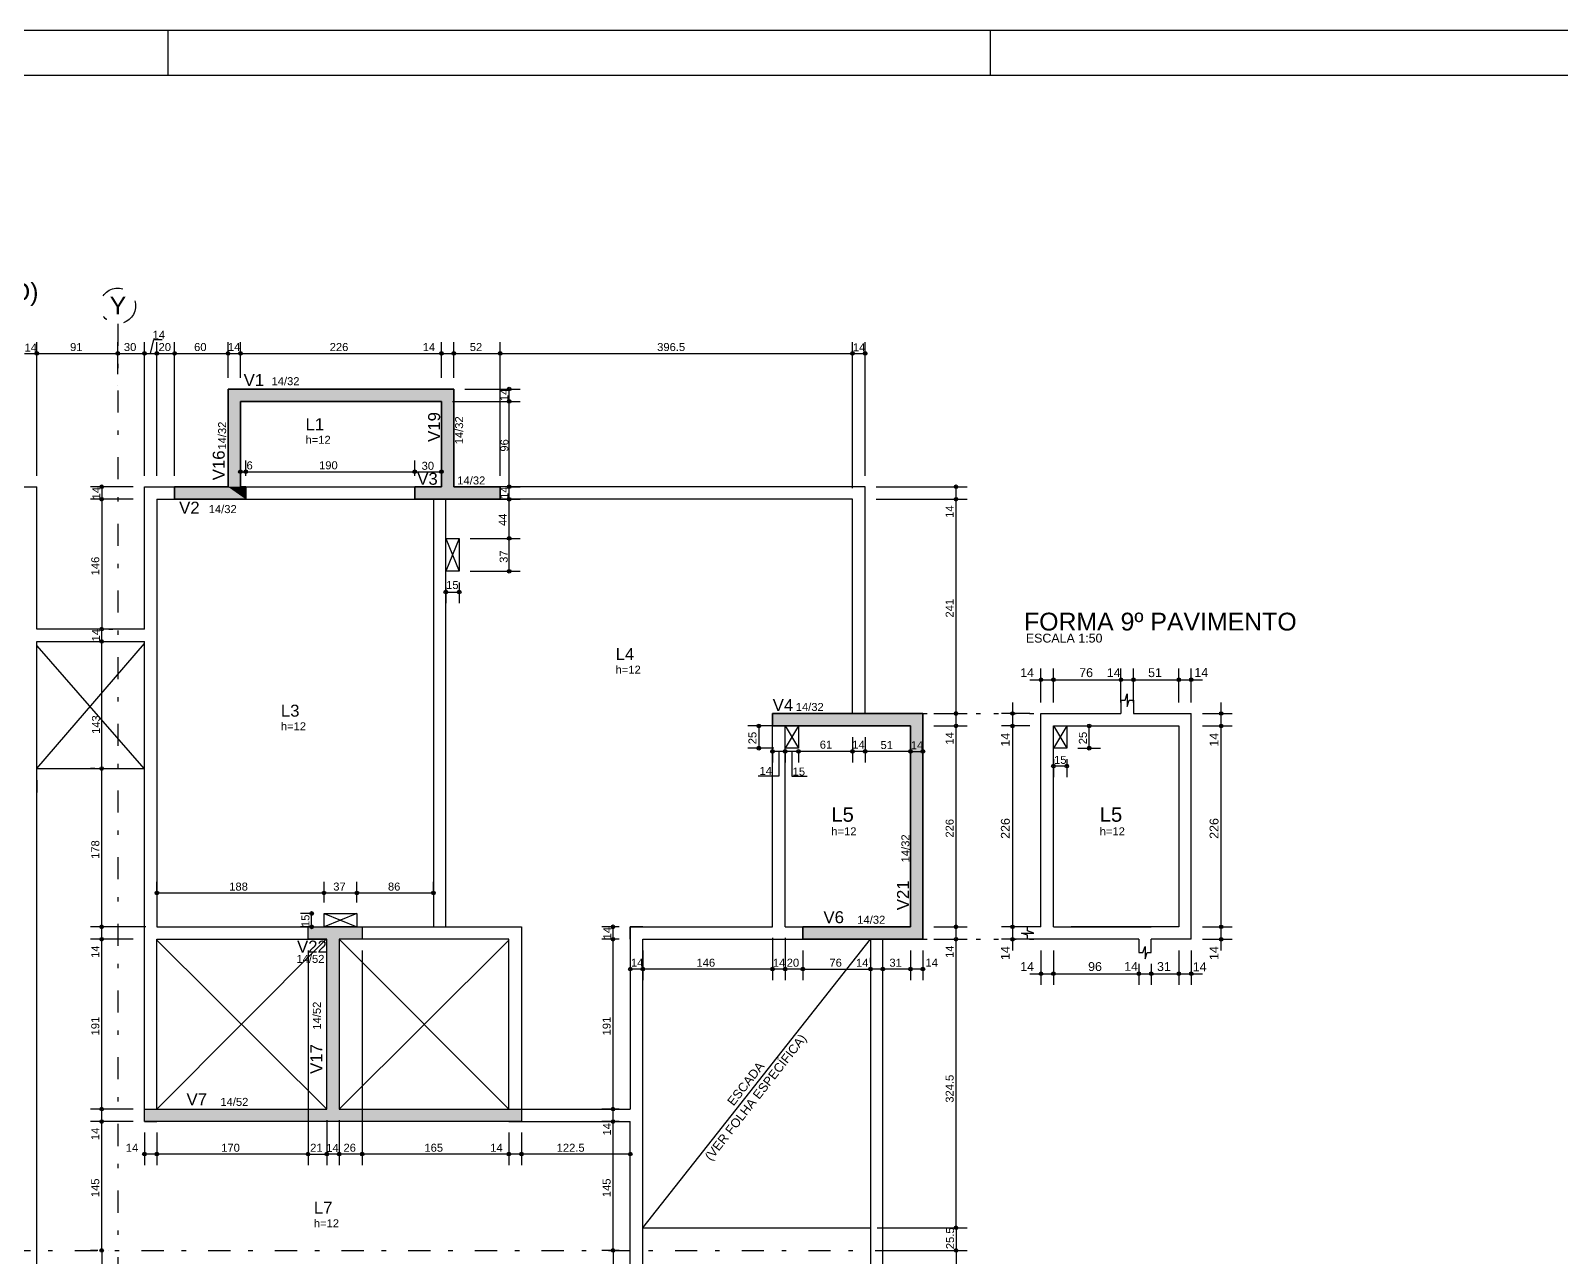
# Model space of a CAD drawing. Extents: x 0 to 119, y 0 to 84.
# Drawn here: x 23.32 to 57.75, y 56.5 to 84.1 of the extents above; entities that cross this region are included whole.
import ezdxf

# ---------------------------------------------------------------- set-up
doc = ezdxf.new("R2010")
doc.units = 0
doc.header["$MEASUREMENT"] = 0
doc.linetypes.add('ESTILO_TQS_0002', pattern=[0.4, 0.1, -0.3])
doc.linetypes.add('ESTILO_TQS_0003', pattern=[1.5, 0.5, -0.4, 0.1, -0.5])
for name, color, linetype in [('10', 252, 'CONTINUOUS'), ('18', 6, 'CONTINUOUS'), ('20', 1, 'CONTINUOUS'), ('25', 130, 'CONTINUOUS'), ('3', 7, 'CONTINUOUS'), ('32', 250, 'CONTINUOUS'), ('37', 7, 'CONTINUOUS'), ('38', 7, 'CONTINUOUS'), ('40', 7, 'CONTINUOUS'), ('7', 232, 'CONTINUOUS'), ('9', 8, 'CONTINUOUS')]:
    doc.layers.add(name, color=color, linetype=linetype)
doc.styles.add('TQS_ARIAL', font='arial.ttf')

msp = doc.modelspace()

# ---------------------------------------------------------------- linework, layer by layer
at = {"layer": '10', "color": 252, "linetype": 'Continuous'}
for p, q in [((33.036196, 73.55699), (32.65615, 73.55699)), ((32.95626, 72.676952), (32.65626, 71.936952)), ((32.65626, 72.676952), (32.95626, 71.936952)), ((23.45615, 67.497102), (25.87615, 70.310012)), ((23.45615, 70.257149), (25.866108, 67.497077)), ((40.586194, 68.456988), (40.286194, 67.957011)), ((40.286214, 68.456977), (40.586194, 67.957011)), ((46.323454, 68.45699), (46.623454, 67.95699)), ((46.623454, 68.456988), (46.323454, 67.95699)), ((23.45615, 67.497102), (25.866108, 67.497102)), ((30.655592, 64.236985), (29.915592, 63.93699)), ((29.915602, 64.23699), (30.655592, 63.936985)), ((26.15615, 59.83699), (29.96615, 63.65699)), ((29.97615, 59.83699), (26.15615, 63.63699)), ((34.07615, 59.83699), (30.25615, 63.65699)), ((30.25615, 59.83699), (34.07615, 63.63699)), ((37.086192, 57.167253), (42.206194, 63.656988)), ((37.086192, 57.167253), (42.206194, 57.167253))]:
    msp.add_line(p, q, dxfattribs=at)
for points in [[(32.65626, 71.936952), (32.65626, 72.676952), (32.95626, 72.676952), (32.95626, 71.936952), (32.65626, 71.936952)], [(40.586194, 67.957011), (40.286194, 67.957011), (40.286194, 68.456988), (40.586194, 68.456988), (40.586194, 67.957011)], [(46.323454, 68.45699), (46.623454, 68.45699), (46.623454, 67.95699), (46.323454, 67.95699), (46.323454, 68.45699)], [(29.915952, 64.236909), (30.655592, 64.236909), (30.655592, 63.936985), (29.915952, 63.936985), (29.915952, 64.236909)]]:
    msp.add_lwpolyline(points, dxfattribs=at)
at = {"layer": '18', "color": 6, "linetype": 'ESTILO_TQS_0003'}
msp.add_line((25.27615, 77.506405), (25.27615, 40.341636), dxfattribs=at)
msp.add_circle((25.27615, 77.906405), 0.4, dxfattribs=at)
at = {"layer": '20', "color": 1, "linetype": 'ESTILO_TQS_0003'}
msp.add_line((9.311678, 56.65699), (44.668678, 56.65699), dxfattribs=at)
at = {"layer": '25', "color": 130, "linetype": 'Continuous'}
for points in [[(33.87715, 73.83699), (33.87715, 73.55699), (31.95615, 73.55699), (31.95615, 73.83699), (32.55615, 73.83699), (32.55615, 75.75699), (28.03615, 75.75699), (28.03615, 73.83699), (28.15615, 73.83699), (28.15615, 73.55699), (26.55615, 73.55699), (26.55615, 73.83699), (27.75615, 73.83699), (27.75615, 76.03699), (32.83615, 76.03699), (32.83615, 73.83699), (33.87715, 73.83699)], [(40.006194, 68.73699), (43.38615, 68.73699), (43.38615, 63.65699), (40.686194, 63.65699), (40.686194, 63.93699), (43.10615, 63.93699), (43.10615, 68.45699), (40.006194, 68.45699), (40.006194, 68.736988)], [(29.55615, 63.93699), (30.77615, 63.93699), (30.77615, 63.65699), (30.25615, 63.65699), (30.25615, 59.83699), (34.35615, 59.83699), (34.35615, 59.55699), (25.87615, 59.55699), (25.87615, 59.83699), (29.97615, 59.83699), (29.97615, 63.65699), (29.55615, 63.65699), (29.55615, 63.93699)]]:
    msp.add_lwpolyline(points, dxfattribs=at)
for points in [[(27.75615, 73.83699), (27.75615, 76.03699), (28.03615, 75.75699)], [(28.03615, 75.75699), (27.75615, 76.03699), (32.83615, 76.03699)], [(28.03615, 73.83699), (27.75615, 73.83699), (28.03615, 75.75699)], [(32.55615, 75.75699), (28.03615, 75.75699), (32.83615, 76.03699)], [(32.55615, 73.83699), (32.83615, 76.03699), (32.83615, 73.83699)], [(32.55615, 75.75699), (32.83615, 76.03699), (32.55615, 73.83699)], [(26.55615, 73.83699), (27.75615, 73.83699), (26.55615, 73.55699)], [(27.75615, 73.83699), (28.15615, 73.55699), (26.55615, 73.55699)], [(28.15615, 73.55699), (27.75615, 73.83699), (28.03615, 73.83699)], [(28.15615, 73.83699), (28.15615, 73.55699), (28.03615, 73.83699)], [(31.95615, 73.55699), (31.95615, 73.83699), (32.55615, 73.83699)], [(31.95615, 73.55699), (32.55615, 73.83699), (33.87715, 73.55699)], [(32.55615, 73.83699), (32.83615, 73.83699), (33.87715, 73.55699)], [(33.87715, 73.55699), (32.83615, 73.83699), (33.87715, 73.83699)], [(40.006194, 68.45699), (40.006194, 68.73699), (43.10615, 68.45699)], [(40.006194, 68.73699), (43.38615, 68.73699), (43.10615, 68.45699)], [(43.10615, 68.45699), (43.38615, 68.73699), (43.10615, 63.93699)], [(43.38615, 68.73699), (43.38615, 63.65699), (43.10615, 63.93699)], [(29.97615, 63.65699), (29.55615, 63.65699), (30.77615, 63.93699)], [(30.77615, 63.93699), (29.55615, 63.65699), (29.55615, 63.93699)], [(30.25615, 63.65699), (29.97615, 63.65699), (30.77615, 63.93699)], [(30.77615, 63.93699), (30.77615, 63.65699), (30.25615, 63.65699)], [(43.10615, 63.93699), (43.38615, 63.65699), (40.686194, 63.65699)], [(40.686194, 63.65699), (40.686194, 63.93699), (43.10615, 63.93699)], [(30.25615, 59.83699), (29.97615, 59.83699), (30.25615, 63.65699)], [(29.97615, 59.83699), (29.97615, 63.65699), (30.25615, 63.65699)], [(25.87615, 59.83699), (29.97615, 59.83699), (25.87615, 59.55699)], [(29.97615, 59.83699), (34.35615, 59.55699), (25.87615, 59.55699)], [(34.35615, 59.55699), (29.97615, 59.83699), (30.25615, 59.83699)], [(34.35615, 59.83699), (34.35615, 59.55699), (30.25615, 59.83699)]]:
    msp.add_solid(points, dxfattribs=at)
at = {"layer": '3', "color": 7, "linetype": 'Continuous'}
for p, q in [((42.045973, 68.736988), (43.38615, 68.736988)), ((43.38615, 68.736988), (43.38615, 63.65699)), ((43.38615, 63.65699), (42.346017, 63.65699))]:
    msp.add_line(p, q, dxfattribs=at)
at = {"layer": '3', "color": 7, "linetype": 'ESTILO_TQS_0002'}
for p, q in [((43.38615, 68.73699), (46.043454, 68.73699)), ((43.38615, 63.656988), (46.043454, 63.656988))]:
    msp.add_line(p, q, dxfattribs=at)
at = {"layer": '3', "color": 7, "linetype": 'Continuous'}
for points in [[(32.55615, 73.83699), (31.95615, 73.83699), (31.95615, 73.55699), (33.87715, 73.55699), (33.87715, 73.83699), (32.83615, 73.83699), (32.83615, 76.03699), (27.75615, 76.03699), (27.75615, 73.83699), (26.55615, 73.83699), (26.55615, 73.55699), (28.15615, 73.55699), (28.15615, 73.83699), (28.03615, 73.83699), (28.03615, 75.75699), (32.55615, 75.75699), (32.55615, 73.83699)], [(43.38615, 68.736988), (40.006194, 68.736988), (40.006194, 68.456988), (43.10615, 68.456988), (43.10615, 63.936988), (40.686194, 63.936988), (40.686194, 63.656988), (43.38615, 63.656988), (43.38615, 68.736988)], [(29.55615, 63.93699), (30.77615, 63.93699), (30.77615, 63.65699), (30.25615, 63.65699), (30.25615, 59.83699), (34.35615, 59.83699), (34.35615, 59.55699), (25.87615, 59.55699), (25.87615, 59.83699), (29.97615, 59.83699), (29.97615, 63.65699), (29.55615, 63.65699), (29.55615, 63.93699)]]:
    msp.add_lwpolyline(points, dxfattribs=at)
at = {"layer": '32', "color": 250, "linetype": 'Continuous'}
for p, q in [((26.01615, 76.83707), (26.088888, 77.147331)), ((26.088888, 77.147331), (26.276675, 77.147331)), ((23.17615, 76.83707), (23.45615, 76.83707)), ((23.45615, 74.08699), (23.45615, 77.08707)), ((23.45615, 74.08699), (23.45615, 77.08707)), ((23.45615, 76.83707), (25.27615, 76.83707)), ((25.27615, 76.374324), (25.27615, 77.08707)), ((25.27615, 76.624324), (25.27615, 77.08707)), ((25.27615, 76.83707), (25.87615, 76.83707)), ((25.87615, 74.08699), (25.87615, 77.08707)), ((25.87615, 76.469253), (25.87615, 77.08707)), ((25.87615, 76.83707), (26.15615, 76.83707)), ((26.15615, 74.08699), (26.15615, 77.08707)), ((26.15615, 74.08699), (26.15615, 77.08707)), ((26.15615, 76.83707), (26.55615, 76.83707)), ((26.55615, 74.08699), (26.55615, 77.08707)), ((26.55615, 74.08699), (26.55615, 77.08707)), ((26.55615, 76.83707), (27.75615, 76.83707)), ((27.75615, 76.28699), (27.75615, 77.08707)), ((27.75615, 76.28699), (27.75615, 77.08707)), ((27.75615, 76.83707), (28.03615, 76.83707)), ((28.03615, 76.28699), (28.03615, 77.08707)), ((28.03615, 76.28699), (28.03615, 77.08707)), ((28.03615, 76.83707), (32.55615, 76.83707)), ((32.55615, 76.28699), (32.55615, 77.08707)), ((32.55615, 76.28699), (32.55615, 77.08707)), ((32.55615, 76.83707), (32.83615, 76.83707)), ((32.83615, 76.28699), (32.83615, 77.08707)), ((32.83615, 76.28699), (32.83615, 77.08707)), ((32.83615, 76.83707), (33.87715, 76.83707)), ((33.877117, 74.087051), (33.877117, 77.08707)), ((33.877117, 76.83707), (41.80615, 76.83707)), ((33.87715, 74.08699), (33.87715, 77.08707)), ((41.80615, 73.80699), (41.80615, 77.08707)), ((41.80615, 73.80699), (41.80615, 77.08707)), ((41.80615, 76.83707), (42.08615, 76.83707)), ((42.08615, 74.08699), (42.08615, 77.08707)), ((25.27615, 76.374324), (25.27615, 76.374324)), ((25.27615, 76.124324), (25.27615, 76.124324)), ((25.87615, 76.219253), (25.87615, 76.219253)), ((27.75615, 76.03699), (27.75615, 76.03699)), ((27.75615, 76.03699), (27.75615, 76.03699)), ((28.03615, 76.03699), (28.03615, 76.03699)), ((28.03615, 76.03699), (28.03615, 76.03699)), ((32.55615, 76.03699), (32.55615, 76.03699)), ((32.55615, 76.03699), (32.55615, 76.03699)), ((32.55615, 75.75699), (32.55615, 75.75699)), ((32.55615, 75.75699), (32.55615, 75.75699)), ((32.80615, 75.75699), (34.33112, 75.75699)), ((32.80615, 75.75699), (34.33112, 75.75699)), ((32.83615, 76.03699), (32.83615, 76.03699)), ((32.83615, 76.03699), (32.83615, 76.03699)), ((32.83615, 76.03699), (32.83615, 76.03699)), ((33.08615, 76.03699), (34.33112, 76.03699)), ((34.08112, 75.75699), (34.08112, 76.03699)), ((34.08112, 73.837051), (34.08112, 75.75699)), ((28.15615, 74.08699), (28.15615, 74.426793)), ((28.15615, 74.08699), (28.15615, 74.426793)), ((31.95615, 74.08699), (31.95615, 74.426793)), ((31.95615, 74.08699), (31.95615, 74.426793)), ((32.55615, 74.293648), (32.55615, 74.426793)), ((28.03615, 74.176793), (28.15615, 74.176793)), ((28.03615, 74.176793), (28.03615, 74.176793)), ((28.15615, 74.176793), (31.95615, 74.176793)), ((31.95615, 74.176793), (32.55615, 74.176793)), ((32.55615, 74.043648), (32.55615, 74.043648)), ((23.45615, 73.83699), (23.45615, 73.83699)), ((23.45615, 73.83699), (23.45615, 73.83699)), ((25.62615, 73.83699), (24.664448, 73.83699)), ((24.914448, 73.83699), (24.914448, 73.55699)), ((25.87615, 73.83699), (25.87615, 73.83699)), ((25.87615, 73.83699), (25.87615, 73.83699)), ((26.15615, 73.83699), (26.15615, 73.83699)), ((26.15615, 73.83699), (26.15615, 73.83699)), ((26.55615, 73.83699), (26.55615, 73.83699)), ((26.55615, 73.83699), (26.55615, 73.83699)), ((28.15615, 73.83699), (28.15615, 73.83699)), ((28.15615, 73.83699), (28.15615, 73.83699)), ((31.95615, 73.83699), (31.95615, 73.83699)), ((31.95615, 73.83699), (31.95615, 73.83699)), ((33.877117, 73.837051), (33.877117, 73.837051)), ((33.877117, 73.837051), (33.877117, 73.837051)), ((33.87715, 73.83699), (33.87715, 73.83699)), ((33.969109, 73.83699), (33.969109, 73.83699)), ((34.08112, 73.55699), (34.08112, 73.83699)), ((34.127117, 73.837051), (34.33112, 73.837051)), ((34.219109, 73.83699), (34.33112, 73.83699)), ((42.086106, 73.83699), (42.086106, 73.83699)), ((42.08615, 73.83699), (42.08615, 73.83699)), ((42.336106, 73.83699), (44.38243, 73.83699)), ((44.13243, 73.55699), (44.13243, 73.83699)), ((25.62615, 73.55699), (24.664448, 73.55699)), ((25.62615, 73.55699), (24.664448, 73.55699)), ((24.914448, 73.55699), (24.914448, 70.63699)), ((25.87615, 73.55699), (25.87615, 73.55699)), ((25.87615, 73.55699), (25.87615, 73.55699)), ((33.632854, 73.55699), (33.632854, 73.55699)), ((33.882854, 73.55699), (34.33112, 73.55699)), ((33.969109, 73.55699), (33.969109, 73.55699)), ((34.08112, 72.676952), (34.08112, 73.55699)), ((34.219109, 73.55699), (34.33112, 73.55699)), ((41.80615, 73.55699), (41.80615, 73.55699)), ((41.80615, 73.55699), (41.80615, 73.55699)), ((42.08615, 73.55699), (42.08615, 73.55699)), ((42.08615, 73.55699), (42.08615, 73.55699)), ((42.33615, 73.55699), (44.38243, 73.55699)), ((42.33615, 73.55699), (44.38243, 73.55699)), ((44.13243, 68.73699), (44.13243, 73.55699)), ((32.95626, 72.676952), (32.95626, 72.676952)), ((32.95626, 72.676952), (32.95626, 72.676952)), ((33.20626, 72.676952), (34.33112, 72.676952)), ((33.20626, 72.676952), (34.33112, 72.676952)), ((34.08112, 71.936952), (34.08112, 72.676952)), ((32.65615, 71.818876), (32.65615, 71.818876)), ((32.95626, 71.936952), (32.95626, 71.936952)), ((32.95626, 71.936952), (32.95626, 71.936952)), ((32.95626, 71.686952), (32.95626, 71.218359)), ((33.20626, 71.936952), (34.33112, 71.936952)), ((32.65615, 71.568876), (32.65615, 71.218359)), ((32.65615, 71.468359), (32.95626, 71.468359)), ((23.45615, 70.63699), (23.45615, 70.63699)), ((25.62615, 70.63699), (24.664448, 70.63699)), ((24.823346, 70.63699), (24.823346, 70.63699)), ((24.914448, 70.35699), (24.914448, 70.63699)), ((25.073346, 70.63699), (25.164448, 70.63699)), ((25.87615, 70.63699), (25.87615, 70.63699)), ((24.66615, 70.35699), (24.664448, 70.35699)), ((24.66615, 70.35699), (24.664448, 70.35699)), ((24.914448, 67.497077), (24.914448, 70.35699)), ((24.91615, 70.35699), (24.91615, 70.35699)), ((24.91615, 70.35699), (24.91615, 70.35699)), ((46.043454, 68.98699), (46.043454, 69.745784)), ((46.323454, 68.986988), (46.323454, 69.745784)), ((46.323454, 68.986988), (46.323454, 69.745784)), ((47.84341, 68.986988), (47.84341, 69.745784)), ((47.84341, 68.986988), (47.84341, 69.745784)), ((48.12341, 68.98699), (48.12341, 69.745784)), ((48.12341, 68.98699), (48.12341, 69.745784)), ((49.143277, 68.986988), (49.143277, 69.745784)), ((49.143277, 68.986988), (49.143277, 69.745784)), ((49.423277, 68.986988), (49.423277, 69.745784)), ((45.793454, 69.495784), (46.573454, 69.495784)), ((46.073454, 69.495784), (48.09341, 69.495784)), ((47.59341, 69.495784), (48.37341, 69.495784)), ((47.87341, 69.495784), (49.393277, 69.495784)), ((48.893277, 69.495784), (49.673277, 69.495784)), ((45.402005, 68.986988), (45.402005, 68.206988)), ((50.09643, 68.206988), (50.09643, 68.986988)), ((43.386017, 68.73699), (43.386017, 68.73699)), ((43.386017, 68.73699), (43.386017, 68.73699)), ((43.636017, 68.73699), (44.38243, 68.73699)), ((43.636017, 68.73699), (44.38243, 68.73699)), ((44.13243, 68.456988), (44.13243, 68.73699)), ((45.793454, 68.736988), (45.152005, 68.736988)), ((45.402005, 68.706988), (45.402005, 63.68699)), ((46.043454, 68.73699), (46.043454, 68.73699)), ((46.043454, 68.736988), (46.043454, 68.736988)), ((46.323454, 68.736988), (46.323454, 68.736988)), ((46.323454, 68.736988), (46.323454, 68.736988)), ((47.84341, 68.736988), (47.84341, 68.736988)), ((47.84341, 68.736988), (47.84341, 68.736988)), ((48.12341, 68.73699), (48.12341, 68.73699)), ((48.12341, 68.73699), (48.12341, 68.73699)), ((49.143277, 68.736988), (49.143277, 68.736988)), ((49.143277, 68.736988), (49.143277, 68.736988)), ((49.423277, 68.736988), (49.423277, 68.736988)), ((49.423277, 68.736988), (49.423277, 68.736988)), ((49.673277, 68.736988), (50.34643, 68.736988)), ((50.09643, 63.686988), (50.09643, 68.706988)), ((40.036194, 68.456988), (39.44676, 68.456988)), ((39.69676, 68.456988), (39.69676, 67.956988)), ((40.286194, 68.456988), (40.286194, 68.456988)), ((41.80615, 68.456988), (41.80615, 68.456988)), ((41.80615, 68.456988), (41.80615, 68.456988)), ((41.80615, 68.206988), (41.80615, 67.632927)), ((41.80615, 68.206988), (41.80615, 67.632927)), ((42.08615, 68.456987), (42.08615, 68.456987)), ((42.08615, 68.456987), (42.08615, 68.456987)), ((42.08615, 68.206987), (42.08615, 67.632927)), ((42.08615, 68.206987), (42.08615, 67.632927)), ((43.10615, 68.456987), (43.10615, 68.456987)), ((43.10615, 68.302647), (43.10615, 68.302647)), ((43.10615, 68.206987), (43.10615, 67.632927)), ((43.386017, 68.456988), (43.386017, 68.456988)), ((43.386017, 68.456988), (43.386017, 68.456988)), ((43.38615, 68.26038), (43.38615, 68.26038)), ((43.636017, 68.456988), (44.38243, 68.456988)), ((43.636017, 68.456988), (44.38243, 68.456988)), ((44.13243, 63.936988), (44.13243, 68.456988)), ((45.793454, 68.456988), (45.152005, 68.456988)), ((45.793454, 68.456988), (45.152005, 68.456988)), ((46.043454, 68.456988), (46.043454, 68.456988)), ((46.043454, 68.456988), (46.043454, 68.456988)), ((46.623455, 68.45699), (46.623455, 68.45699)), ((46.873455, 68.45699), (47.37928, 68.45699)), ((47.12928, 67.95699), (47.12928, 68.45699)), ((49.423277, 68.456988), (49.423277, 68.456988)), ((49.423277, 68.456988), (49.423277, 68.456988)), ((49.673277, 68.456988), (50.34643, 68.456988)), ((49.673277, 68.456988), (50.34643, 68.456988)), ((40.036194, 67.956988), (39.44676, 67.956988)), ((40.006194, 68.08748), (40.006194, 68.08748)), ((40.286194, 67.882927), (40.006194, 67.882927)), ((40.006194, 67.83748), (40.006194, 67.632927)), ((40.285914, 68.147066), (40.285914, 68.147066)), ((40.285914, 67.897066), (40.285914, 67.632927)), ((40.586194, 67.882927), (40.285914, 67.882927)), ((40.286194, 68.161211), (40.286194, 68.161211)), ((40.286194, 67.956988), (40.286194, 67.956988)), ((40.286194, 67.911211), (40.286194, 67.632927)), ((40.586194, 68.150201), (40.586194, 68.150201)), ((40.586194, 68.146231), (40.586194, 68.146231)), ((40.586194, 67.900201), (40.586194, 67.632927)), ((40.586194, 67.896231), (40.586194, 67.632927)), ((41.80615, 67.882927), (40.586194, 67.882927)), ((42.08615, 67.882927), (41.80615, 67.882927)), ((43.10615, 67.882927), (42.08615, 67.882927)), ((43.10615, 68.052647), (43.10615, 67.632928)), ((43.10615, 67.882928), (43.38615, 67.882928)), ((43.38615, 68.01038), (43.38615, 67.632928)), ((46.323454, 67.95699), (46.323454, 67.95699)), ((46.623454, 67.95699), (46.623454, 67.95699)), ((46.623454, 67.95699), (46.623454, 67.95699)), ((46.873454, 67.95699), (47.37928, 67.95699)), ((23.45615, 67.497102), (23.45615, 67.497102)), ((23.45615, 67.497102), (23.45615, 67.497102)), ((24.757416, 67.497077), (24.664448, 67.497077)), ((24.757416, 67.497077), (24.664448, 67.497077)), ((24.914448, 63.93699), (24.914448, 67.497077)), ((25.007416, 67.497077), (25.007416, 67.497077)), ((25.007416, 67.497077), (25.007416, 67.497077)), ((46.323454, 67.70699), (46.323454, 67.303837)), ((46.623454, 67.553837), (46.323454, 67.553837)), ((46.623454, 67.70699), (46.623454, 67.303837)), ((26.15615, 64.73699), (26.15615, 64.948668)), ((29.915602, 64.48699), (29.915602, 64.948668)), ((29.915952, 64.486909), (29.915952, 64.948668)), ((30.655592, 64.486985), (30.655592, 64.948668)), ((30.655592, 64.486985), (30.655592, 64.948668)), ((32.37615, 64.73664), (32.37615, 64.948668)), ((26.15615, 64.698668), (29.915952, 64.698668)), ((26.15615, 64.48699), (26.15615, 64.48699)), ((29.915602, 64.698668), (30.655592, 64.698668)), ((30.655592, 64.698668), (32.37615, 64.698668)), ((32.37615, 64.48664), (32.37615, 64.48664)), ((29.665602, 64.23699), (29.38814, 64.23699)), ((29.63814, 63.93699), (29.63814, 64.23699)), ((29.915602, 64.23699), (29.915602, 64.23699)), ((29.915602, 64.23699), (29.915602, 64.23699)), ((29.915952, 64.236909), (29.915952, 64.236909)), ((30.655592, 64.236985), (30.655592, 64.236985)), ((30.655592, 64.236985), (30.655592, 64.236985)), ((45.402005, 64.18699), (45.402005, 63.406988)), ((50.09643, 63.406988), (50.09643, 64.186988)), ((25.62615, 63.93699), (24.664448, 63.93699)), ((25.90615, 63.93699), (24.664448, 63.93699)), ((24.914448, 63.65699), (24.914448, 63.93699)), ((25.87615, 63.93699), (25.87615, 63.93699)), ((26.15615, 63.93699), (26.15615, 63.93699)), ((29.665592, 63.93699), (29.38814, 63.93699)), ((29.915592, 63.93699), (29.915592, 63.93699)), ((36.556194, 63.93699), (36.166713, 63.93699)), ((36.416713, 63.65699), (36.416713, 63.93699)), ((36.806194, 63.93699), (36.806194, 63.93699)), ((40.006194, 63.93699), (40.006194, 63.93699)), ((40.286194, 63.93699), (40.286194, 63.93699)), ((43.386017, 63.936988), (43.386017, 63.936988)), ((43.386017, 63.936988), (43.386017, 63.936988)), ((43.636017, 63.936988), (44.38243, 63.936988)), ((43.636017, 63.936988), (44.38243, 63.936988)), ((44.13243, 63.656988), (44.13243, 63.936988)), ((45.793454, 63.93699), (45.152005, 63.93699)), ((45.793454, 63.93699), (45.152005, 63.93699)), ((46.043454, 63.93699), (46.043454, 63.93699)), ((46.043454, 63.93699), (46.043454, 63.93699)), ((49.423277, 63.936988), (49.423277, 63.936988)), ((49.423277, 63.936988), (49.423277, 63.936988)), ((49.673277, 63.936988), (50.34643, 63.936988)), ((49.673277, 63.936988), (50.34643, 63.936988)), ((25.62615, 63.65699), (24.664448, 63.65699)), ((25.62615, 63.65699), (24.664448, 63.65699)), ((24.914448, 59.83699), (24.914448, 63.65699)), ((25.87615, 63.65699), (25.87615, 63.65699)), ((25.87615, 63.65699), (25.87615, 63.65699)), ((29.55615, 63.65699), (29.55615, 63.65699)), ((29.55615, 63.65699), (29.55615, 63.65699)), ((29.55615, 63.40699), (29.55615, 58.573316)), ((29.55615, 63.40699), (29.55615, 58.573316)), ((30.77615, 63.65699), (30.77615, 63.65699)), ((30.77615, 63.65699), (30.77615, 63.65699)), ((30.77615, 63.40699), (30.77615, 58.573316)), ((30.77615, 63.40699), (30.77615, 58.573316)), ((36.556194, 63.65699), (36.166713, 63.65699)), ((36.556194, 63.65699), (36.166713, 63.65699)), ((36.416713, 59.83699), (36.416713, 63.65699)), ((36.806194, 63.65699), (36.806194, 63.65699)), ((36.806194, 63.65699), (36.806194, 63.65699)), ((37.086194, 63.65699), (37.086194, 63.65699)), ((37.086194, 63.65699), (37.086194, 63.65699)), ((37.086194, 63.40699), (37.086194, 62.73604)), ((37.086194, 63.40699), (37.086194, 62.73604)), ((40.006194, 63.68699), (40.006194, 62.73604)), ((40.006194, 63.65699), (40.006194, 63.65699)), ((40.006194, 63.40699), (40.006194, 62.73604)), ((40.286194, 63.68699), (40.286194, 62.73604)), ((40.286194, 63.65699), (40.286194, 63.65699)), ((40.286194, 63.40699), (40.286194, 62.73604)), ((40.686194, 63.656988), (40.686194, 63.656988)), ((40.686194, 63.656988), (40.686194, 63.656988)), ((40.686194, 63.406988), (40.686194, 62.73604)), ((40.686194, 63.406988), (40.686194, 62.73604)), ((42.206194, 63.521342), (42.206194, 63.521342)), ((43.106017, 63.656988), (43.106017, 63.656988)), ((43.106017, 63.656988), (43.106017, 63.656988)), ((43.106017, 63.406988), (43.106017, 62.73604)), ((43.106017, 63.406988), (43.106017, 62.73604)), ((43.386017, 63.656988), (43.386017, 63.656988)), ((43.386017, 63.656988), (43.386017, 63.656988)), ((43.386017, 63.656988), (43.386017, 63.656988)), ((43.386017, 63.406988), (43.386017, 62.73604)), ((43.636017, 63.656988), (44.38243, 63.656988)), ((43.636017, 63.656988), (44.38243, 63.656988)), ((44.13243, 57.16753), (44.13243, 63.656988)), ((45.793454, 63.656988), (45.152005, 63.656988)), ((46.043454, 63.656988), (46.043454, 63.656988)), ((46.043454, 63.656988), (46.043454, 63.656988)), ((46.043454, 63.406988), (46.043454, 62.633495)), ((46.323454, 63.656989), (46.323454, 63.656989)), ((46.323454, 63.656989), (46.323454, 63.656989)), ((46.323454, 63.406989), (46.323454, 62.633495)), ((46.323454, 63.406989), (46.323454, 62.633495)), ((49.143277, 63.656989), (49.143277, 63.656989)), ((49.143277, 63.656989), (49.143277, 63.656989)), ((49.143277, 63.406989), (49.143277, 62.633495)), ((49.143277, 63.406989), (49.143277, 62.633495)), ((49.423277, 63.656988), (49.423277, 63.656988)), ((49.423277, 63.656988), (49.423277, 63.656988)), ((49.423277, 63.406988), (49.423277, 62.633495)), ((49.673277, 63.656988), (50.34643, 63.656988)), ((36.806194, 63.256388), (36.806194, 63.256388)), ((42.206194, 63.271342), (42.206194, 62.73604)), ((42.206194, 63.135975), (42.206194, 63.23604)), ((42.486194, 63.201086), (42.486194, 63.23604)), ((42.486194, 63.060873), (42.486194, 63.23604)), ((48.243454, 63.35699), (48.243454, 63.35699)), ((48.243454, 63.35699), (48.243454, 63.35699)), ((48.243454, 63.10699), (48.243454, 62.633495)), ((48.243454, 63.10699), (48.243454, 62.633495)), ((48.523454, 63.35699), (48.523454, 63.35699)), ((48.523454, 63.35699), (48.523454, 63.35699)), ((48.523454, 63.10699), (48.523454, 62.633495)), ((48.523454, 63.10699), (48.523454, 62.633495)), ((36.806194, 63.006388), (36.806194, 62.73604)), ((37.086194, 62.98604), (36.806194, 62.98604)), ((40.006194, 62.98604), (37.086194, 62.98604)), ((40.286194, 62.98604), (40.006194, 62.98604)), ((40.686194, 62.98604), (40.286194, 62.98604)), ((40.686194, 62.98604), (42.206194, 62.98604)), ((42.486194, 62.98604), (42.206194, 62.98604)), ((42.206194, 62.885975), (42.206194, 62.885975)), ((43.106017, 62.98604), (42.486194, 62.98604)), ((42.486194, 62.951086), (42.486194, 62.951086)), ((42.486194, 62.810873), (42.486194, 62.810873)), ((43.386017, 62.98604), (43.106017, 62.98604)), ((45.793454, 62.883495), (46.573454, 62.883495)), ((46.073454, 62.883495), (48.493454, 62.883495)), ((47.993454, 62.883495), (48.773454, 62.883495)), ((48.273454, 62.883495), (49.393277, 62.883495)), ((48.893277, 62.883495), (49.673277, 62.883495)), ((25.62615, 59.83699), (24.664448, 59.83699)), ((25.62615, 59.83699), (24.664448, 59.83699)), ((24.914448, 59.55699), (24.914448, 59.83699)), ((25.87615, 59.83699), (25.87615, 59.83699)), ((25.87615, 59.83699), (25.87615, 59.83699)), ((29.97615, 59.83699), (29.97615, 59.83699)), ((29.97615, 59.58699), (29.97615, 58.573316)), ((30.25615, 59.83699), (30.25615, 59.83699)), ((30.25615, 59.58699), (30.25615, 58.573316)), ((36.556194, 59.83699), (36.166713, 59.83699)), ((36.556194, 59.83699), (36.166713, 59.83699)), ((36.416713, 59.55699), (36.416713, 59.83699)), ((36.806194, 59.83699), (36.806194, 59.83699)), ((36.806194, 59.83699), (36.806194, 59.83699)), ((25.62615, 59.55699), (24.664448, 59.55699)), ((25.62615, 59.55699), (24.664448, 59.55699)), ((24.914448, 56.65699), (24.914448, 59.55699)), ((25.87615, 59.55699), (25.87615, 59.55699)), ((25.87615, 59.55699), (25.87615, 59.55699)), ((25.87615, 59.55699), (25.87615, 59.55699)), ((25.87615, 59.30699), (25.87615, 58.573316)), ((26.15615, 59.55699), (26.15615, 59.55699)), ((26.15615, 59.55699), (26.15615, 59.55699)), ((26.15615, 59.30699), (26.15615, 58.573316)), ((26.15615, 59.30699), (26.15615, 58.573316)), ((29.97615, 59.55699), (29.97615, 59.55699)), ((29.97615, 59.30699), (29.97615, 58.573316)), ((30.25615, 59.55699), (30.25615, 59.55699)), ((30.25615, 59.30699), (30.25615, 58.573316)), ((34.07615, 59.55699), (34.07615, 59.55699)), ((34.07615, 59.55699), (34.07615, 59.55699)), ((34.07615, 59.30699), (34.07615, 58.573316)), ((34.07615, 59.30699), (34.07615, 58.573316)), ((34.35615, 59.55699), (34.35615, 59.55699)), ((34.35615, 59.55699), (34.35615, 59.55699)), ((34.35615, 59.30699), (34.35615, 58.573316)), ((34.35615, 59.30699), (34.35615, 58.573316)), ((36.556194, 59.55699), (36.166713, 59.55699)), ((36.556194, 59.55699), (36.166713, 59.55699)), ((36.416713, 56.65699), (36.416713, 59.55699)), ((36.806194, 59.55699), (36.806194, 59.55699)), ((36.806194, 59.55699), (36.806194, 59.55699)), ((36.806194, 59.059242), (36.806194, 59.073316)), ((26.15615, 58.823316), (25.87615, 58.823316)), ((29.55615, 58.823316), (26.15615, 58.823316)), ((29.55615, 58.823316), (29.97615, 58.823316)), ((30.25615, 58.823316), (29.97615, 58.823316)), ((30.77615, 58.823316), (30.25615, 58.823316)), ((34.07615, 58.823316), (30.77615, 58.823316)), ((34.35615, 58.823316), (34.07615, 58.823316)), ((36.806194, 58.823316), (34.35615, 58.823316)), ((36.806194, 58.809242), (36.806194, 58.809242)), ((42.106194, 57.16753), (42.106194, 57.16753)), ((42.106194, 57.16753), (42.106194, 57.16753)), ((42.356194, 57.16753), (44.38243, 57.16753)), ((42.356194, 57.16753), (44.38243, 57.16753)), ((44.13243, 57.16753), (44.13243, 56.65699)), ((24.825818, 56.65699), (24.664448, 56.65699)), ((24.825818, 56.65699), (24.664448, 56.65699)), ((24.914448, 56.65699), (24.914448, 55.03699)), ((25.075818, 56.65699), (25.075818, 56.65699)), ((25.075818, 56.65699), (25.075818, 56.65699)), ((36.556194, 56.65699), (36.166713, 56.65699)), ((36.556194, 56.65699), (36.166713, 56.65699)), ((36.416713, 56.65699), (36.416713, 53.73699)), ((36.806194, 56.65699), (36.806194, 56.65699)), ((36.806194, 56.65699), (36.806194, 56.65699)), ((42.386194, 56.65699), (42.386194, 56.65699)), ((42.636194, 56.65699), (44.38243, 56.65699)), ((43.462539, 56.65699), (43.462539, 56.65699)), ((43.712539, 56.65699), (44.38243, 56.65699)), ((44.13243, 56.65699), (44.13243, 52.53699))]:
    msp.add_line(p, q, dxfattribs=at)
for points in [[(40.146194, 67.882927), (40.146194, 67.324112), (39.681093, 67.324112)], [(40.436054, 67.882927), (40.436054, 67.324112), (40.781447, 67.324112)]]:
    msp.add_lwpolyline(points, dxfattribs=at)
for centre, radius in [((23.45615, 76.83707), 0.041625), ((23.45615, 76.83707), 0.041625), ((23.45615, 76.83707), 0.02075), ((23.45615, 76.83707), 0.02075), ((25.27615, 76.83707), 0.041625), ((25.27615, 76.83707), 0.041625), ((25.27615, 76.83707), 0.02075), ((25.27615, 76.83707), 0.02075), ((25.87615, 76.83707), 0.041625), ((25.87615, 76.83707), 0.041625), ((25.87615, 76.83707), 0.02075), ((25.87615, 76.83707), 0.02075), ((26.15615, 76.83707), 0.041625), ((26.15615, 76.83707), 0.041625), ((26.15615, 76.83707), 0.02075), ((26.15615, 76.83707), 0.02075), ((26.55615, 76.83707), 0.041625), ((26.55615, 76.83707), 0.041625), ((26.55615, 76.83707), 0.02075), ((26.55615, 76.83707), 0.02075), ((27.75615, 76.83707), 0.041625), ((27.75615, 76.83707), 0.041625), ((27.75615, 76.83707), 0.02075), ((27.75615, 76.83707), 0.02075), ((28.03615, 76.83707), 0.041625), ((28.03615, 76.83707), 0.041625), ((28.03615, 76.83707), 0.02075), ((28.03615, 76.83707), 0.02075), ((32.55615, 76.83707), 0.041625), ((32.55615, 76.83707), 0.041625), ((32.55615, 76.83707), 0.02075), ((32.55615, 76.83707), 0.02075), ((32.83615, 76.83707), 0.041625), ((32.83615, 76.83707), 0.041625), ((32.83615, 76.83707), 0.02075), ((32.83615, 76.83707), 0.02075), ((33.877117, 76.83707), 0.041625), ((33.87715, 76.83707), 0.041625), ((33.877117, 76.83707), 0.02075), ((33.87715, 76.83707), 0.02075), ((41.80615, 76.83707), 0.041625), ((41.80615, 76.83707), 0.041625), ((41.80615, 76.83707), 0.02075), ((41.80615, 76.83707), 0.02075), ((42.08615, 76.83707), 0.041625), ((42.08615, 76.83707), 0.02075), ((34.08112, 76.03699), 0.041625), ((34.08112, 75.75699), 0.041625), ((34.08112, 75.75699), 0.041625), ((34.08112, 76.03699), 0.02075), ((34.08112, 75.75699), 0.02075), ((34.08112, 75.75699), 0.02075), ((28.03615, 74.176793), 0.041625), ((28.03615, 74.176793), 0.02075), ((28.15615, 74.176793), 0.041625), ((28.15615, 74.176793), 0.041625), ((28.15615, 74.176793), 0.02075), ((28.15615, 74.176793), 0.02075), ((31.95615, 74.176793), 0.041625), ((31.95615, 74.176793), 0.041625), ((31.95615, 74.176793), 0.02075), ((31.95615, 74.176793), 0.02075), ((32.55615, 74.176793), 0.041625), ((32.55615, 74.176793), 0.02075), ((24.914448, 73.83699), 0.041625), ((24.914448, 73.83699), 0.02075), ((34.08112, 73.837051), 0.041625), ((34.08112, 73.83699), 0.041625), ((34.08112, 73.837051), 0.02075), ((34.08112, 73.83699), 0.02075), ((44.13243, 73.83699), 0.041625), ((44.13243, 73.83699), 0.02075), ((24.914448, 73.55699), 0.041625), ((24.914448, 73.55699), 0.041625), ((24.914448, 73.55699), 0.02075), ((24.914448, 73.55699), 0.02075), ((34.08112, 73.55699), 0.041625), ((34.08112, 73.55699), 0.041625), ((34.08112, 73.55699), 0.02075), ((34.08112, 73.55699), 0.02075), ((44.13243, 73.55699), 0.041625), ((44.13243, 73.55699), 0.041625), ((44.13243, 73.55699), 0.02075), ((44.13243, 73.55699), 0.02075), ((34.08112, 72.676952), 0.041625), ((34.08112, 72.676952), 0.041625), ((34.08112, 72.676952), 0.02075), ((34.08112, 72.676952), 0.02075), ((34.08112, 71.936952), 0.041625), ((34.08112, 71.936952), 0.02075), ((32.65615, 71.468359), 0.041625), ((32.65615, 71.468359), 0.02075), ((32.95626, 71.468359), 0.041625), ((32.95626, 71.468359), 0.02075), ((24.914448, 70.63699), 0.041625), ((24.914448, 70.63699), 0.041625), ((24.914448, 70.63699), 0.02075), ((24.914448, 70.63699), 0.02075), ((24.914448, 70.35699), 0.041625), ((24.914448, 70.35699), 0.041625), ((24.914448, 70.35699), 0.02075), ((24.914448, 70.35699), 0.02075), ((46.043454, 69.495784), 0.04), ((46.043454, 69.495784), 0.02), ((46.323454, 69.495784), 0.04), ((46.323454, 69.495784), 0.04), ((46.323454, 69.495784), 0.02), ((46.323454, 69.495784), 0.02), ((47.84341, 69.495784), 0.04), ((47.84341, 69.495784), 0.04), ((47.84341, 69.495784), 0.02), ((47.84341, 69.495784), 0.02), ((48.12341, 69.495784), 0.04), ((48.12341, 69.495784), 0.04), ((48.12341, 69.495784), 0.02), ((48.12341, 69.495784), 0.02), ((49.143277, 69.495784), 0.04), ((49.143277, 69.495784), 0.04), ((49.143277, 69.495784), 0.02), ((49.143277, 69.495784), 0.02), ((49.423277, 69.495784), 0.04), ((49.423277, 69.495784), 0.02), ((44.13243, 68.73699), 0.041625), ((44.13243, 68.73699), 0.041625), ((44.13243, 68.73699), 0.02075), ((44.13243, 68.73699), 0.02075), ((45.402005, 68.736988), 0.04), ((45.402005, 68.736988), 0.02), ((50.09643, 68.736988), 0.04), ((50.09643, 68.736988), 0.02), ((39.69676, 68.456988), 0.041625), ((39.69676, 68.456988), 0.02075), ((44.13243, 68.456988), 0.041625), ((44.13243, 68.456988), 0.041625), ((44.13243, 68.456988), 0.02075), ((44.13243, 68.456988), 0.02075), ((45.402005, 68.456988), 0.04), ((45.402005, 68.456988), 0.04), ((45.402005, 68.456988), 0.02), ((45.402005, 68.456988), 0.02), ((47.12928, 68.45699), 0.041625), ((47.12928, 68.45699), 0.02075), ((50.09643, 68.456988), 0.04), ((50.09643, 68.456988), 0.04), ((50.09643, 68.456988), 0.02), ((50.09643, 68.456988), 0.02), ((39.69676, 67.956988), 0.041625), ((39.69676, 67.956988), 0.02075), ((40.006194, 67.882927), 0.041625), ((40.006194, 67.882927), 0.02075), ((40.285914, 67.882927), 0.041625), ((40.286194, 67.882927), 0.041625), ((40.285914, 67.882927), 0.02075), ((40.286194, 67.882927), 0.02075), ((40.586194, 67.882927), 0.041625), ((40.586194, 67.882927), 0.041625), ((40.586194, 67.882927), 0.02075), ((40.586194, 67.882927), 0.02075), ((41.80615, 67.882927), 0.041625), ((41.80615, 67.882927), 0.041625), ((41.80615, 67.882927), 0.02075), ((41.80615, 67.882927), 0.02075), ((42.08615, 67.882927), 0.041625), ((42.08615, 67.882927), 0.041625), ((42.08615, 67.882927), 0.02075), ((42.08615, 67.882927), 0.02075), ((43.10615, 67.882928), 0.041625), ((43.10615, 67.882927), 0.041625), ((43.10615, 67.882928), 0.02075), ((43.10615, 67.882927), 0.02075), ((43.38615, 67.882928), 0.041625), ((43.38615, 67.882928), 0.02075), ((47.12928, 67.95699), 0.041625), ((47.12928, 67.95699), 0.02075), ((24.914448, 67.497077), 0.041625), ((24.914448, 67.497077), 0.041625), ((24.914448, 67.497077), 0.02075), ((24.914448, 67.497077), 0.02075), ((46.323454, 67.553837), 0.041625), ((46.323454, 67.553837), 0.02075), ((46.623454, 67.553837), 0.041625), ((46.623454, 67.553837), 0.02075), ((26.15615, 64.698668), 0.041625), ((29.915602, 64.698668), 0.041625), ((29.915952, 64.698668), 0.041625), ((30.655592, 64.698668), 0.041625), ((30.655592, 64.698668), 0.041625), ((32.37615, 64.698668), 0.041625), ((26.15615, 64.698668), 0.02075), ((29.915602, 64.698668), 0.02075), ((29.915952, 64.698668), 0.02075), ((30.655592, 64.698668), 0.02075), ((30.655592, 64.698668), 0.02075), ((32.37615, 64.698668), 0.02075), ((29.63814, 64.23699), 0.041625), ((29.63814, 64.23699), 0.02075), ((24.914448, 63.93699), 0.041625), ((24.914448, 63.93699), 0.041625), ((24.914448, 63.93699), 0.02075), ((24.914448, 63.93699), 0.02075), ((29.63814, 63.93699), 0.041625), ((29.63814, 63.93699), 0.02075), ((36.416713, 63.93699), 0.041625), ((36.416713, 63.93699), 0.02075), ((44.13243, 63.936988), 0.041625), ((44.13243, 63.936988), 0.041625), ((44.13243, 63.936988), 0.02075), ((44.13243, 63.936988), 0.02075), ((45.402005, 63.93699), 0.04), ((45.402005, 63.93699), 0.04), ((45.402005, 63.93699), 0.02), ((45.402005, 63.93699), 0.02), ((50.09643, 63.936988), 0.04), ((50.09643, 63.936988), 0.04), ((50.09643, 63.936988), 0.02), ((50.09643, 63.936988), 0.02), ((24.914448, 63.65699), 0.041625), ((24.914448, 63.65699), 0.041625), ((24.914448, 63.65699), 0.02075), ((24.914448, 63.65699), 0.02075), ((36.416713, 63.65699), 0.041625), ((36.416713, 63.65699), 0.041625), ((36.416713, 63.65699), 0.02075), ((36.416713, 63.65699), 0.02075), ((44.13243, 63.656988), 0.041625), ((44.13243, 63.656988), 0.041625), ((44.13243, 63.656988), 0.02075), ((44.13243, 63.656988), 0.02075), ((45.402005, 63.656988), 0.04), ((45.402005, 63.656988), 0.02), ((50.09643, 63.656988), 0.04), ((50.09643, 63.656988), 0.02), ((36.806194, 62.98604), 0.041625), ((37.086194, 62.98604), 0.041625), ((37.086194, 62.98604), 0.041625), ((40.006194, 62.98604), 0.041625), ((40.006194, 62.98604), 0.041625), ((40.286194, 62.98604), 0.041625), ((40.286194, 62.98604), 0.041625), ((40.686194, 62.98604), 0.041625), ((40.686194, 62.98604), 0.041625), ((42.206194, 62.98604), 0.041625), ((42.206194, 62.98604), 0.041625), ((42.486194, 62.98604), 0.041625), ((42.486194, 62.98604), 0.041625), ((43.106017, 62.98604), 0.041625), ((43.106017, 62.98604), 0.041625), ((43.386017, 62.98604), 0.041625), ((36.806194, 62.98604), 0.02075), ((37.086194, 62.98604), 0.02075), ((37.086194, 62.98604), 0.02075), ((40.006194, 62.98604), 0.02075), ((40.006194, 62.98604), 0.02075), ((40.286194, 62.98604), 0.02075), ((40.286194, 62.98604), 0.02075), ((40.686194, 62.98604), 0.02075), ((40.686194, 62.98604), 0.02075), ((42.206194, 62.98604), 0.02075), ((42.206194, 62.98604), 0.02075), ((42.486194, 62.98604), 0.02075), ((42.486194, 62.98604), 0.02075), ((43.106017, 62.98604), 0.02075), ((43.106017, 62.98604), 0.02075), ((43.386017, 62.98604), 0.02075), ((46.043454, 62.883495), 0.04), ((46.043454, 62.883495), 0.02), ((46.323454, 62.883495), 0.04), ((46.323454, 62.883495), 0.04), ((46.323454, 62.883495), 0.02), ((46.323454, 62.883495), 0.02), ((48.243454, 62.883495), 0.04), ((48.243454, 62.883495), 0.04), ((48.243454, 62.883495), 0.02), ((48.243454, 62.883495), 0.02), ((48.523454, 62.883495), 0.04), ((48.523454, 62.883495), 0.04), ((48.523454, 62.883495), 0.02), ((48.523454, 62.883495), 0.02), ((49.143277, 62.883495), 0.04), ((49.143277, 62.883495), 0.04), ((49.143277, 62.883495), 0.02), ((49.143277, 62.883495), 0.02), ((49.423277, 62.883495), 0.04), ((49.423277, 62.883495), 0.02), ((24.914448, 59.83699), 0.041625), ((24.914448, 59.83699), 0.041625), ((24.914448, 59.55699), 0.041625), ((24.914448, 59.55699), 0.041625), ((24.914448, 59.83699), 0.02075), ((24.914448, 59.83699), 0.02075), ((24.914448, 59.55699), 0.02075), ((24.914448, 59.55699), 0.02075), ((36.416713, 59.83699), 0.041625), ((36.416713, 59.83699), 0.041625), ((36.416713, 59.55699), 0.041625), ((36.416713, 59.55699), 0.041625), ((36.416713, 59.83699), 0.02075), ((36.416713, 59.83699), 0.02075), ((36.416713, 59.55699), 0.02075), ((36.416713, 59.55699), 0.02075), ((25.87615, 58.823316), 0.041625), ((25.87615, 58.823316), 0.02075), ((26.15615, 58.823316), 0.041625), ((26.15615, 58.823316), 0.041625), ((26.15615, 58.823316), 0.02075), ((26.15615, 58.823316), 0.02075), ((29.55615, 58.823316), 0.041625), ((29.55615, 58.823316), 0.041625), ((29.55615, 58.823316), 0.02075), ((29.55615, 58.823316), 0.02075), ((29.97615, 58.823316), 0.041625), ((29.97615, 58.823316), 0.041625), ((29.97615, 58.823316), 0.02075), ((29.97615, 58.823316), 0.02075), ((30.25615, 58.823316), 0.041625), ((30.25615, 58.823316), 0.041625), ((30.25615, 58.823316), 0.02075), ((30.25615, 58.823316), 0.02075), ((30.77615, 58.823316), 0.041625), ((30.77615, 58.823316), 0.041625), ((30.77615, 58.823316), 0.02075), ((30.77615, 58.823316), 0.02075), ((34.07615, 58.823316), 0.041625), ((34.07615, 58.823316), 0.041625), ((34.07615, 58.823316), 0.02075), ((34.07615, 58.823316), 0.02075), ((34.35615, 58.823316), 0.041625), ((34.35615, 58.823316), 0.041625), ((34.35615, 58.823316), 0.02075), ((34.35615, 58.823316), 0.02075), ((36.806194, 58.823316), 0.041625), ((36.806194, 58.823316), 0.02075), ((44.13243, 57.16753), 0.041625), ((44.13243, 57.16753), 0.041625), ((44.13243, 57.16753), 0.02075), ((44.13243, 57.16753), 0.02075), ((24.914448, 56.65699), 0.041625), ((24.914448, 56.65699), 0.041625), ((24.914448, 56.65699), 0.02075), ((24.914448, 56.65699), 0.02075), ((36.416713, 56.65699), 0.041625), ((36.416713, 56.65699), 0.041625), ((36.416713, 56.65699), 0.02075), ((36.416713, 56.65699), 0.02075), ((44.13243, 56.65699), 0.041625), ((44.13243, 56.65699), 0.041625), ((44.13243, 56.65699), 0.02075), ((44.13243, 56.65699), 0.02075)]:
    msp.add_circle(centre, radius, dxfattribs=at)
at = {"layer": '40', "linetype": 'Continuous'}
for p, q in [((118.9, 84.099998), (0, 84.100001)), ((26.4, 84.099999), (26.4, 83.099999)), ((44.9, 84.099999), (44.9, 83.099999))]:
    msp.add_line(p, q, dxfattribs=at)
at = {"layer": '7', "color": 232, "linetype": 'Continuous'}
msp.add_line((3, 83.100001), (117.9, 83.099998), dxfattribs=at)
at = {"layer": '9', "color": 8, "linetype": 'Continuous'}
for p, q in [((13.47615, 73.83699), (23.45615, 73.83699)), ((25.87615, 73.83699), (27.775183, 73.83699)), ((25.87615, 70.63699), (25.87615, 73.83699)), ((28.055183, 73.83699), (32.334539, 73.83699)), ((42.08615, 73.83699), (32.83615, 73.83699)), ((42.08615, 68.736988), (42.08615, 73.83699)), ((26.15615, 73.55699), (32.37615, 73.55699)), ((32.37615, 73.55699), (32.37615, 63.93699)), ((32.65615, 63.93699), (32.65615, 73.55699)), ((41.80615, 73.55699), (32.65615, 73.55699)), ((41.80615, 68.73699), (41.80615, 73.55699)), ((23.45615, 50.036991), (23.45615, 70.35699)), ((23.45615, 70.35699), (25.87615, 70.35699)), ((25.87615, 59.55699), (25.87615, 70.35699)), ((25.87615, 59.55699), (25.87615, 70.35699)), ((47.84341, 69.036988), (47.84341, 68.736988)), ((42.08615, 68.736988), (43.38615, 68.736988)), ((43.38615, 68.736988), (43.38615, 63.65699)), ((46.043454, 68.736988), (47.84341, 68.736988)), ((46.043454, 63.93699), (46.043454, 68.736988)), ((48.12341, 68.736988), (49.423277, 68.736988)), ((49.423277, 63.656988), (49.423277, 68.736988)), ((40.286194, 63.93699), (40.286194, 68.45699)), ((40.286194, 63.93699), (40.286194, 68.45699)), ((46.323454, 68.45699), (49.143277, 68.456988)), ((46.323454, 63.93699), (46.323454, 68.45699)), ((49.143277, 68.456988), (49.143277, 63.936988)), ((23.45615, 67.23699), (23.45615, 66.95699)), ((32.37615, 63.93699), (32.65615, 63.93699)), ((36.806194, 63.65699), (36.806194, 63.93699)), ((36.806194, 63.93699), (40.006194, 63.93699)), ((40.286194, 63.93699), (42.486194, 63.93699)), ((40.286194, 63.93699), (42.446017, 63.93699)), ((46.043454, 63.93699), (45.743454, 63.93699)), ((46.323454, 63.93699), (48.523454, 63.93699)), ((46.323454, 63.93699), (48.483277, 63.93699)), ((49.143277, 63.936988), (46.723454, 63.936988)), ((26.15615, 59.83699), (26.15615, 63.65699)), ((26.15615, 63.65699), (29.96615, 63.65699)), ((37.086194, 52.53699), (37.086194, 63.65699)), ((43.38615, 63.65699), (42.486194, 63.65699)), ((48.243454, 63.65699), (45.743454, 63.656988)), ((48.243454, 63.65699), (48.243454, 63.35699)), ((49.423277, 63.656988), (48.523454, 63.65699)), ((23.45615, 60.35699), (23.45615, 60.63699)), ((37.086194, 59.55699), (37.086194, 59.83699)), ((25.87615, 59.55699), (26.15615, 59.55699)), ((36.806194, 53.73699), (36.806194, 59.55699))]:
    msp.add_line(p, q, dxfattribs=at)
for points in [[(25.87615, 70.63699), (23.45615, 70.63699), (23.45615, 73.83699)], [(26.15615, 73.55699), (26.15615, 63.93699), (34.35615, 63.93699), (34.35615, 63.65699)], [(47.84341, 69.036988), (47.936744, 69.036988), (47.98341, 69.176988), (47.98341, 68.896988), (48.030077, 69.036988), (48.12341, 69.036988)], [(48.12341, 69.036988), (48.12341, 68.736988), (48.12341, 68.73699)], [(40.006194, 63.93699), (40.006194, 68.391988), (40.006194, 68.45699)], [(42.08615, 68.45699), (40.286194, 68.45699)], [(42.045973, 68.45699), (40.286194, 68.45699)], [(42.08615, 68.45699), (43.10615, 68.45699), (43.10615, 63.93699), (42.486194, 63.93699)], [(34.07615, 63.93699), (34.35615, 63.93699), (34.35615, 59.83699), (36.806194, 59.83699)], [(37.086194, 63.93699), (36.806194, 63.93699), (36.806194, 59.83699)], [(45.743454, 63.656988), (45.743454, 63.750322), (45.603454, 63.796989), (45.883455, 63.796989), (45.743454, 63.843656), (45.743454, 63.93699)], [(34.07615, 59.83699), (34.07615, 63.65699), (30.25615, 63.65699)], [(37.086194, 63.65699), (42.206194, 63.65699), (42.206194, 52.53699)], [(42.486194, 52.53699), (42.486194, 52.53699), (42.486194, 63.65699)], [(48.243454, 63.35699), (48.336788, 63.35699), (48.383454, 63.49699), (48.383454, 63.21699), (48.430121, 63.35699), (48.523454, 63.35699)], [(48.523454, 63.35699), (48.523454, 63.35699), (48.523454, 63.65699)], [(34.07615, 59.55699), (34.35615, 59.55699), (36.806194, 59.55699)]]:
    msp.add_lwpolyline(points, dxfattribs=at)

# ---------------------------------------------------------------- texts
at = {"layer": '10', "color": 252, "linetype": 'Continuous', "style": 'TQS_ARIAL'}
for s, p in [('(VER FOLHA ESPECÍFICA)', (38.622773, 58.658806)), ('ESCADA', (39.127257, 59.893431))]:
    msp.add_text(s, height=0.2, rotation=52, dxfattribs=at).set_placement(p)
at = {"layer": '18', "color": 6, "linetype": 'ESTILO_TQS_0003', "style": 'TQS_ARIAL'}
msp.add_text('Y', height=0.4, dxfattribs=at).set_placement((25.094277, 77.715152))
at = {"layer": '3', "color": 7, "linetype": 'Continuous', "style": 'TQS_ARIAL'}
for s, height, p in [('FORMA TIPO 3 (9º AO 12º  PAVIMENTO)', 0.4, (12.963805, 78.025854)), ('FORMA 9º PAVIMENTO', 0.4, (45.661594, 70.604278)), ('ESCALA 1:50', 0.2, (45.702418, 70.332699))]:
    msp.add_text(s, height=height, dxfattribs=at).set_placement(p)
at = {"layer": '32', "color": 250, "linetype": 'Continuous', "style": 'TQS_ARIAL'}
for s, height, p in [('14', 0.18, (26.061177, 77.167716)), ('14', 0.18, (23.179072, 76.87811)), ('91', 0.18, (24.20415, 76.89107)), ('30', 0.18, (25.41415, 76.89107)), ('20', 0.18, (26.19415, 76.89107)), ('60', 0.18, (26.99415, 76.89107)), ('14', 0.18, (27.754906, 76.89359)), ('226', 0.18, (30.04415, 76.89107)), ('14', 0.18, (32.13615, 76.89107)), ('52', 0.18, (33.19465, 76.89107)), ('396.5', 0.18, (37.409633, 76.89107)), ('14', 0.18, (41.812559, 76.884369)), ('6', 0.18, (28.17261, 74.228312)), ('190', 0.18, (29.80415, 74.230793)), ('30', 0.18, (32.111191, 74.219727)), ('15', 0.18, (32.663459, 71.538162)), ('14', 0.2, (45.576788, 69.555784)), ('76', 0.2, (46.903432, 69.555784)), ('14', 0.2, (47.525447, 69.556079)), ('51', 0.2, (48.453344, 69.555784)), ('14', 0.2, (49.493602, 69.560213)), ('61', 0.18, (41.068039, 67.945728)), ('14', 0.18, (41.799911, 67.947133)), ('51', 0.18, (42.43415, 67.936927)), ('14', 0.18, (43.114586, 67.932813)), ('14', 0.18, (39.713192, 67.355694)), ('15', 0.18, (40.457169, 67.340807)), ('15', 0.18, (46.337728, 67.603636)), ('188', 0.18, (27.784051, 64.752668)), ('37', 0.18, (30.123597, 64.752668)), ('86', 0.18, (31.353871, 64.752668)), ('14', 0.18, (36.821042, 63.04247)), ('146', 0.18, (38.294194, 63.04004)), ('14', 0.18, (40.011372, 63.037939)), ('20', 0.18, (40.324194, 63.04004)), ('76', 0.18, (41.284194, 63.04004)), ('14', 0.18, (41.88241, 63.037557)), ('31', 0.18, (42.634106, 63.04004)), ('14', 0.18, (43.445332, 63.040624)), ('14', 0.2, (45.576788, 62.943495)), ('96', 0.2, (47.103454, 62.943495)), ('14', 0.2, (47.916281, 62.947767)), ('31', 0.2, (48.653366, 62.943495)), ('14', 0.2, (49.456986, 62.938714)), ('14', 0.18, (25.45615, 58.877316)), ('170', 0.18, (27.60415, 58.877316)), ('21', 0.18, (29.60415, 58.877316)), ('14', 0.18, (29.966585, 58.874533)), ('26', 0.18, (30.35415, 58.877316)), ('165', 0.18, (32.17415, 58.877316)), ('14', 0.18, (33.65615, 58.877316)), ('122.5', 0.18, (35.149172, 58.877316))]:
    msp.add_text(s, height=height, dxfattribs=at).set_placement(p)
for s, height, p in [('14', 0.18, (34.059912, 75.763732)), ('96', 0.18, (34.062485, 74.627609)), ('14', 0.18, (24.883261, 73.553936)), ('14', 0.18, (34.060739, 73.564357)), ('14', 0.18, (44.07843, 73.13699)), ('44', 0.18, (34.02712, 72.954971)), ('37', 0.18, (34.046868, 72.125958)), ('146', 0.18, (24.860448, 71.84499)), ('241', 0.18, (44.07843, 70.89499)), ('14', 0.18, (24.876207, 70.358306)), ('143', 0.18, (24.876446, 68.277242)), ('25', 0.18, (39.64276, 68.044988)), ('14', 0.18, (44.07843, 68.036988)), ('14', 0.2, (45.342005, 67.990322)), ('25', 0.18, (47.07528, 68.04499)), ('14', 0.2, (50.03643, 67.990321)), ('226', 0.18, (44.07843, 65.944988)), ('226', 0.2, (45.342005, 65.916989)), ('226', 0.2, (50.03643, 65.916988)), ('178', 0.18, (24.860448, 65.465033)), ('15', 0.18, (29.587316, 63.932301)), ('14', 0.18, (36.375936, 63.655231)), ('14', 0.18, (24.860448, 63.23699)), ('14', 0.18, (44.07843, 63.236988)), ('14', 0.2, (45.342005, 63.190322)), ('14', 0.2, (50.03643, 63.190322)), ('191', 0.18, (24.860448, 61.49499)), ('191', 0.18, (36.362713, 61.49499)), ('324.5', 0.18, (44.07843, 59.980259)), ('14', 0.18, (24.860448, 59.13699)), ('14', 0.18, (36.37174, 59.241551)), ('145', 0.18, (24.860448, 57.85499)), ('145', 0.18, (36.362713, 57.85499)), ('25.5', 0.18, (44.08793, 56.685163))]:
    msp.add_text(s, height=height, rotation=90, dxfattribs=at).set_placement(p)
at = {"layer": '37', "color": 7, "linetype": 'Continuous', "style": 'TQS_ARIAL'}
for s, height, p in [('V1', 0.27, (28.108376, 76.103181)), ('14/32', 0.18, (28.735314, 76.122926)), ('V3', 0.27, (32.012606, 73.88311)), ('14/32', 0.18, (32.914347, 73.88987)), ('V2', 0.27, (26.656916, 73.232394)), ('14/32', 0.18, (27.322363, 73.245573)), ('V4', 0.27, (40.009231, 68.790959)), ('14/32', 0.18, (40.526902, 68.794162)), ('V6', 0.27, (41.150202, 64.018767)), ('14/32', 0.18, (41.911829, 64.006343)), ('V22', 0.27, (29.309075, 63.357292)), ('14/52', 0.18, (29.295987, 63.125817)), ('V7', 0.27, (26.823016, 59.921334)), ('14/52', 0.18, (27.584643, 59.908909))]:
    msp.add_text(s, height=height, dxfattribs=at).set_placement(p)
for s, height, p in [('V19', 0.27, (32.527863, 74.846684)), ('14/32', 0.18, (33.044264, 74.793185)), ('14/32', 0.18, (27.713888, 74.673674)), ('V16', 0.27, (27.681672, 73.983403)), ('14/32', 0.18, (43.083963, 65.387589)), ('V21', 0.27, (43.075121, 64.310634)), ('14/52', 0.18, (29.844585, 61.623908)), ('V17', 0.27, (29.87891, 60.628533))]:
    msp.add_text(s, height=height, rotation=90, dxfattribs=at).set_placement(p)
at = {"layer": '38', "color": 7, "linetype": 'Continuous', "style": 'TQS_ARIAL'}
for s, height, p in [('L1', 0.27, (29.499526, 75.110151)), ('h=12', 0.18, (29.499526, 74.804151)), ('L4', 0.27, (36.474517, 69.938926)), ('h=12', 0.18, (36.474517, 69.632926)), ('L3', 0.27, (28.944799, 68.665034)), ('h=12', 0.18, (28.944799, 68.359034)), ('L5', 0.326, (41.327481, 66.301173)), ('L5', 0.326, (47.364741, 66.301173)), ('h=12', 0.18, (41.327481, 65.995173)), ('h=12', 0.18, (47.364741, 65.995173)), ('L7', 0.27, (29.687495, 57.482757)), ('h=12', 0.18, (29.687495, 57.176757))]:
    msp.add_text(s, height=height, dxfattribs=at).set_placement(p)

doc.saveas('drawing.dxf')
